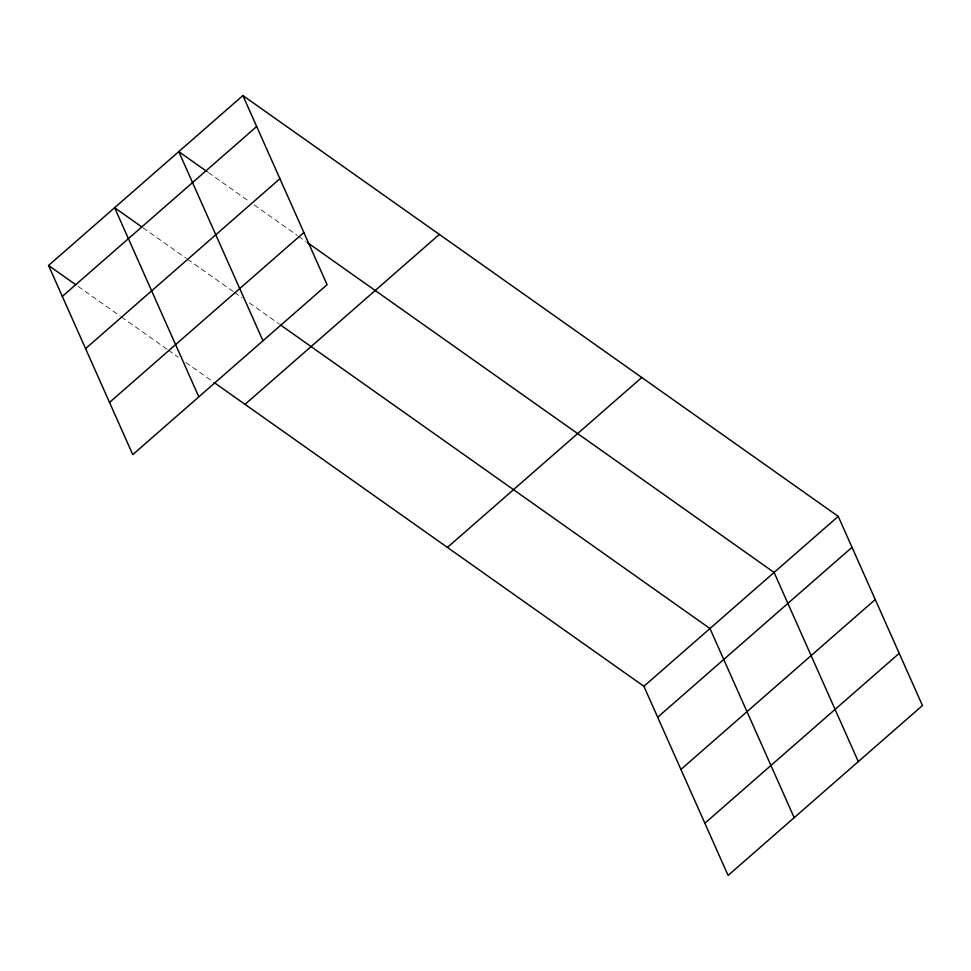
<?xml version="1.0" encoding="UTF-8"?>
<svg xmlns="http://www.w3.org/2000/svg" width="971" height="971" viewBox="0 0 971 971"><rect width="100%" height="100%" fill="white"/><g stroke="black" fill="none" stroke-linecap="round" stroke-linejoin="round"><path stroke-width="0.73" stroke-dasharray="4.86 3.64" d="M208.413 172.595L249.195 201.422M254.135 204.905L297.381 235.48M298.619 236.354L306.035 241.597M143.053 227.797L186.298 258.359M187.524 259.233L233.246 291.555M234.484 292.429L241.9 297.66M249.304 302.903L278.968 323.865M78.202 286.433L120.21 316.133M121.448 317.007L167.17 349.317M168.408 350.191L178.288 357.182M185.704 362.426L212.892 381.639"/><path stroke-width="1.46" d="M242.896 95.559L327.106 284.709L132.76 454.622L48.55 265.471L242.896 95.559L838.24 516.378L922.45 705.529L728.104 875.441L643.894 686.291L214.118 382.513M62.326 296.422L256.672 126.509M85.569 348.625L279.915 178.713M109.517 402.419L303.862 232.506M245.008 404.349L439.365 234.436M447.425 547.426L641.77 377.513M643.894 686.291L838.24 516.378M657.67 717.241L852.016 547.328M680.914 769.445L875.259 599.532M704.861 823.238L899.207 653.325M207.187 171.721L178.761 151.634L262.971 340.772M307.261 242.471L774.105 572.453L858.315 761.592M141.815 226.923L114.627 207.709L198.837 396.848M280.194 324.739L709.971 628.528L794.181 817.667M48.55 265.471L75.738 284.685"/></g></svg>
